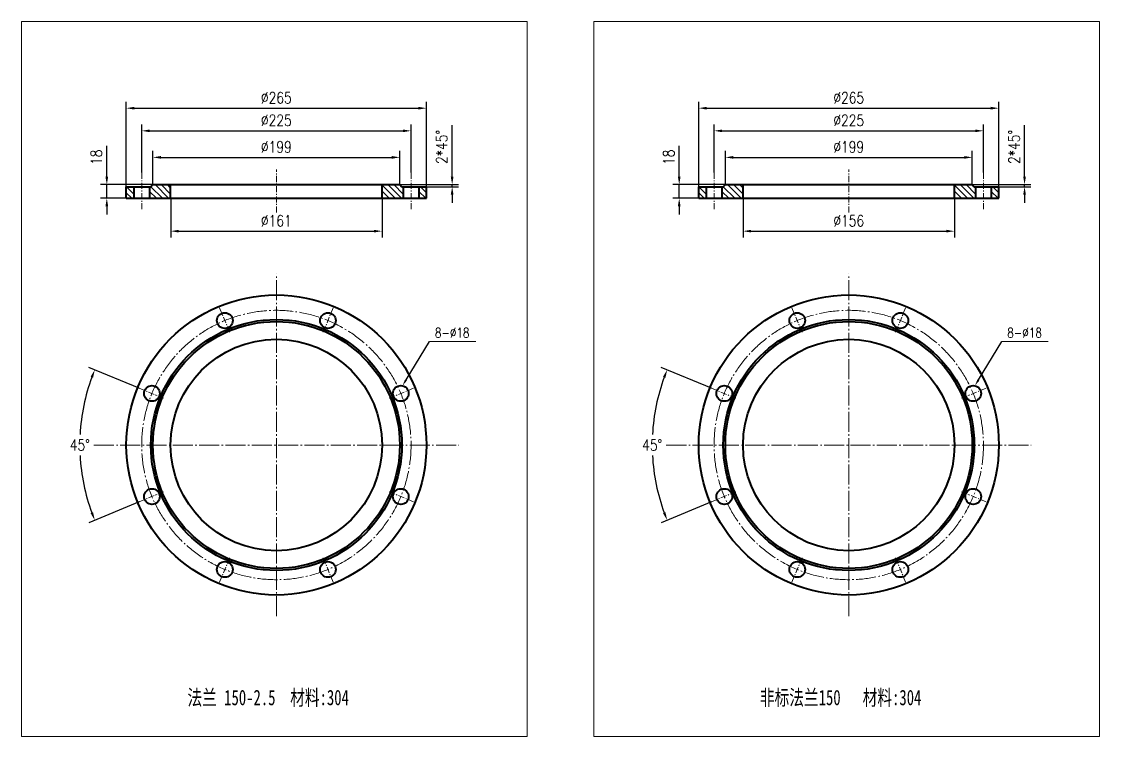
# Model space of a CAD drawing. Extents: x 588 to 14537, y -5563 to 121.
# Drawn here: x 13193 to 14537, y -4383 to -3492 of the extents above; entities that cross this region are included whole.
import ezdxf

# ---------------------------------------------------------------- set-up
doc = ezdxf.new("R2010")
doc.units = 0
doc.header["$LTSCALE"] = 10
doc.header["$PDMODE"] = 1
doc.linetypes.add('ZXX-L', pattern=[3.28, 2.5, -0.3, 0.18, -0.3])
doc.linetypes.add('ZXX-S', pattern=[1.27, 0.75, -0.2, 0.12, -0.2])
doc.layers.get('Defpoints').update_dxf_attribs({"linetype": 'CONTINUOUS'})
doc.layers.add('5剖面线层', color=2, linetype='CONTINUOUS')
doc.layers.add('7标注层', color=4, linetype='CONTINUOUS')
for name, color, linetype, lineweight in [('A 粗实线', 1, 'CONTINUOUS', 40), ('C 文 字', 2, 'CONTINUOUS', 20), ('D 短中心线', 3, 'ZXX-S', 18), ('E 长中心线', 3, 'ZXX-L', 18), ('J 标注尺寸', 2, 'CONTINUOUS', 18)]:
    doc.layers.add(name, color=color, linetype=linetype, lineweight=lineweight)
doc.styles.add('PC_TEXTSTYLE', font='romans.shx', dxfattribs={"width": 0.8, "bigfont": 'hzfs.shx'})
doc.styles.add('TH_GBDIM', font='romans.shx', dxfattribs={"width": 0.8, "bigfont": 'gbcbig.shx'})
doc.styles.add('标题中文', font='SIMFANG.TTF', dxfattribs={"width": 0.7})
doc.dimstyles.new('TH_GBDIM', dxfattribs={"dimscale": 4, "dimtxt": 3.5, "dimasz": 2.5, "dimexe": 2, "dimexo": 0, "dimgap": 1.5, "dimtad": 1, "dimdec": 1, "dimzin": 0, "dimdsep": 46, "dimtxsty": 'TH_GBDIM', "dimcen": 2.5, "dimclrd": 130, "dimclre": 130, "dimclrt": 3, "dimadec": 0, "dimazin": 0, "dimtfac": 0.714286, "dimtdec": 1, "dimtmove": 0, "dimatfit": 3, "dimfxl": 0, "dimtolj": 1, "dimtzin": 0, "dimlwd": -1, "dimlwe": -1, "dimarcsym": 0})

# ---------------------------------------------------------------- blocks, each defined once
blk = doc.blocks.new('*D109')
at = {"layer": '7标注层', "color": 130}
for p, q in [((13379.3, -3712), (13379.3, -3761)), ((13642.8, -3712), (13642.8, -3761)), ((13389.3, -3753), (13632.8, -3753))]:
    blk.add_line(p, q, dxfattribs=at)
for points in [[(13389.3, -3751.3), (13389.3, -3754.6), (13379.3, -3753)], [(13632.8, -3751.3), (13632.8, -3754.6), (13642.8, -3753)]]:
    blk.add_solid(points, dxfattribs=at)
at = {"layer": 'Defpoints', "color": 0}
for p in [(13379.3, -3712), (13642.8, -3712), (13642.8, -3753)]:
    blk.add_point(p, dxfattribs=at)
at = {"layer": '7标注层', "color": 3, "insert": (13511, -3740), "char_height": 14, "attachment_point": 5, "style": 'TH_GBDIM'}
blk.add_mtext('\\A1;%%c161', dxfattribs=at)
blk = doc.blocks.new('*D110')
at = {"layer": '7标注层', "color": 130}
for p, q in [((13340, -3948.7), (13277.3, -3922.7)), ((13340, -4090.3), (13277.3, -4116.3))]:
    blk.add_line(p, q, dxfattribs=at)
for start, end in [(159.8387, 176.9584), (183.0416, 200.1613)]:
    blk.add_arc((13511, -4019.5), 245, start, end, dxfattribs=at)
for points in [[(13279.5, -3934.4), (13282.6, -3935.7), (13284.7, -3925.7)], [(13282.6, -4103.3), (13279.5, -4104.5), (13284.7, -4113.3)]]:
    blk.add_solid(points, dxfattribs=at)
at = {"layer": 'Defpoints', "color": 0}
for p in [(13340, -3948.7), (13371.9, -3961.9), (13268.1, -3987.5), (13371.9, -4077.1), (13340, -4090.3)]:
    blk.add_point(p, dxfattribs=at)
at = {"layer": '7标注层', "color": 3, "insert": (13266, -4019.5), "char_height": 14, "attachment_point": 5, "style": 'TH_GBDIM'}
blk.add_mtext('\\A1;45%%d{}{}', dxfattribs=at)
blk = doc.blocks.new('*D111')
at = {"layer": '7标注层', "color": 130}
for p, q in [((13343.2, -3680), (13343.2, -3619.9)), ((13678.9, -3680), (13678.9, -3619.9)), ((13353.2, -3627.9), (13668.9, -3627.9))]:
    blk.add_line(p, q, dxfattribs=at)
for points in [[(13353.2, -3626.3), (13353.2, -3629.6), (13343.2, -3627.9)], [(13668.9, -3626.3), (13668.9, -3629.6), (13678.9, -3627.9)]]:
    blk.add_solid(points, dxfattribs=at)
at = {"layer": 'Defpoints', "color": 0}
for p in [(13678.9, -3627.9), (13343.2, -3680), (13678.9, -3680)]:
    blk.add_point(p, dxfattribs=at)
at = {"layer": '7标注层', "color": 3, "insert": (13511, -3614.9), "char_height": 14, "attachment_point": 5, "style": 'TH_GBDIM'}
blk.add_mtext('\\A1;%%c225', dxfattribs=at)
blk = doc.blocks.new('*D112')
at = {"layer": '7标注层', "color": 130}
for p, q in [((13324, -3697.6), (13324, -3591.7)), ((13334, -3599.7), (13688, -3599.7)), ((13698, -3697.6), (13698, -3591.7))]:
    blk.add_line(p, q, dxfattribs=at)
for points in [[(13334, -3598), (13334, -3601.4), (13324, -3599.7)], [(13688, -3598), (13688, -3601.4), (13698, -3599.7)]]:
    blk.add_solid(points, dxfattribs=at)
at = {"layer": 'Defpoints', "color": 0}
for p in [(13698, -3599.7), (13324, -3697.6), (13698, -3697.6)]:
    blk.add_point(p, dxfattribs=at)
at = {"layer": '7标注层', "color": 3, "insert": (13511, -3586.7), "char_height": 14, "attachment_point": 5, "style": 'TH_GBDIM'}
blk.add_mtext('\\A1;%%c265', dxfattribs=at)
blk = doc.blocks.new('*D113')
at = {"layer": '7标注层', "color": 130}
for p, q in [((13357.2, -3695), (13357.2, -3653)), ((13664.9, -3695), (13664.9, -3653)), ((13367.2, -3661), (13654.9, -3661))]:
    blk.add_line(p, q, dxfattribs=at)
for points in [[(13367.2, -3659.3), (13367.2, -3662.7), (13357.2, -3661)], [(13654.9, -3659.3), (13654.9, -3662.7), (13664.9, -3661)]]:
    blk.add_solid(points, dxfattribs=at)
at = {"layer": 'Defpoints', "color": 0}
for p in [(13664.9, -3661), (13357.2, -3695), (13664.9, -3695)]:
    blk.add_point(p, dxfattribs=at)
at = {"layer": '7标注层', "color": 3, "insert": (13511, -3648), "char_height": 14, "attachment_point": 5, "style": 'TH_GBDIM'}
blk.add_mtext('\\A1;%%c199', dxfattribs=at)
blk = doc.blocks.new('*D114')
at = {"layer": '7标注层', "color": 130}
for p, q in [((13299.7, -3685), (13299.7, -3646.5)), ((13357.2, -3695), (13291.7, -3695)), ((13299.7, -3712), (13299.7, -3695)), ((13324, -3712), (13291.7, -3712)), ((13299.7, -3722), (13299.7, -3732))]:
    blk.add_line(p, q, dxfattribs=at)
for points in [[(13298, -3685), (13301.4, -3685), (13299.7, -3695)], [(13298, -3722), (13301.4, -3722), (13299.7, -3712)]]:
    blk.add_solid(points, dxfattribs=at)
at = {"layer": 'Defpoints', "color": 0}
for p in [(13299.7, -3695), (13357.2, -3695), (13324, -3712)]:
    blk.add_point(p, dxfattribs=at)
at = {"layer": '7标注层', "color": 3, "insert": (13286.7, -3660.8), "char_height": 14, "attachment_point": 5, "rotation": 90, "style": 'TH_GBDIM'}
blk.add_mtext('\\A1;18', dxfattribs=at)
blk = doc.blocks.new('*D115')
at = {"layer": '7标注层', "color": 130}
for p, q in [((13730.1, -3685), (13730.1, -3620.9)), ((13664.9, -3695), (13738.1, -3695)), ((13698, -3697.6), (13738.1, -3697.6)), ((13730.1, -3697.6), (13730.1, -3695)), ((13730.1, -3707.6), (13730.1, -3717.6))]:
    blk.add_line(p, q, dxfattribs=at)
for points in [[(13728.4, -3685), (13731.8, -3685), (13730.1, -3695)], [(13728.4, -3707.6), (13731.8, -3707.6), (13730.1, -3697.6)]]:
    blk.add_solid(points, dxfattribs=at)
at = {"layer": 'Defpoints', "color": 0}
for p in [(13664.9, -3695), (13698, -3697.6), (13730.1, -3695)]:
    blk.add_point(p, dxfattribs=at)
at = {"layer": '7标注层', "color": 3, "insert": (13717.1, -3648), "char_height": 14, "attachment_point": 5, "rotation": 90, "style": 'TH_GBDIM'}
blk.add_mtext('\\A1;2*45%%d', dxfattribs=at)
blk = doc.blocks.new('*D120')
at = {"layer": '7标注层', "color": 130}
for p, q in [((14070.6, -3695), (14070.6, -3653)), ((14378.3, -3695), (14378.3, -3653)), ((14080.6, -3661), (14368.3, -3661))]:
    blk.add_line(p, q, dxfattribs=at)
for points in [[(14080.6, -3659.3), (14080.6, -3662.7), (14070.6, -3661)], [(14368.3, -3659.3), (14368.3, -3662.7), (14378.3, -3661)]]:
    blk.add_solid(points, dxfattribs=at)
at = {"layer": 'Defpoints', "color": 0}
for p in [(14378.3, -3661), (14070.6, -3695), (14378.3, -3695)]:
    blk.add_point(p, dxfattribs=at)
at = {"layer": '7标注层', "color": 3, "insert": (14224.4, -3648), "char_height": 14, "attachment_point": 5, "style": 'TH_GBDIM'}
blk.add_mtext('\\A1;%%c199', dxfattribs=at)
blk = doc.blocks.new('*D119')
at = {"layer": '7标注层', "color": 130}
for p, q in [((14037.4, -3697.6), (14037.4, -3591.7)), ((14047.4, -3599.7), (14401.4, -3599.7)), ((14411.4, -3697.6), (14411.4, -3591.7))]:
    blk.add_line(p, q, dxfattribs=at)
for points in [[(14047.4, -3598), (14047.4, -3601.4), (14037.4, -3599.7)], [(14401.4, -3598), (14401.4, -3601.4), (14411.4, -3599.7)]]:
    blk.add_solid(points, dxfattribs=at)
at = {"layer": 'Defpoints', "color": 0}
for p in [(14411.4, -3599.7), (14037.4, -3697.6), (14411.4, -3697.6)]:
    blk.add_point(p, dxfattribs=at)
at = {"layer": '7标注层', "color": 3, "insert": (14224.4, -3586.7), "char_height": 14, "attachment_point": 5, "style": 'TH_GBDIM'}
blk.add_mtext('\\A1;%%c265', dxfattribs=at)
blk = doc.blocks.new('*D118')
at = {"layer": '7标注层', "color": 130}
for p, q in [((14056.6, -3680), (14056.6, -3619.9)), ((14392.3, -3680), (14392.3, -3619.9)), ((14066.6, -3627.9), (14382.3, -3627.9))]:
    blk.add_line(p, q, dxfattribs=at)
for points in [[(14066.6, -3626.3), (14066.6, -3629.6), (14056.6, -3627.9)], [(14382.3, -3626.3), (14382.3, -3629.6), (14392.3, -3627.9)]]:
    blk.add_solid(points, dxfattribs=at)
at = {"layer": 'Defpoints', "color": 0}
for p in [(14392.3, -3627.9), (14056.6, -3680), (14392.3, -3680)]:
    blk.add_point(p, dxfattribs=at)
at = {"layer": '7标注层', "color": 3, "insert": (14224.4, -3614.9), "char_height": 14, "attachment_point": 5, "style": 'TH_GBDIM'}
blk.add_mtext('\\A1;%%c225', dxfattribs=at)
blk = doc.blocks.new('*D117')
at = {"layer": '7标注层', "color": 130}
for p, q in [((14053.4, -3948.7), (13990.7, -3922.7)), ((14053.4, -4090.3), (13990.7, -4116.3))]:
    blk.add_line(p, q, dxfattribs=at)
for start, end in [(159.8387, 176.9584), (183.0416, 200.1613)]:
    blk.add_arc((14224.4, -4019.5), 245, start, end, dxfattribs=at)
for points in [[(13992.9, -3934.4), (13996, -3935.7), (13998.1, -3925.7)], [(13996, -4103.3), (13992.9, -4104.5), (13998.1, -4113.3)]]:
    blk.add_solid(points, dxfattribs=at)
at = {"layer": 'Defpoints', "color": 0}
for p in [(14053.4, -3948.7), (14085.3, -3961.9), (13981.5, -3987.5), (14085.3, -4077.1), (14053.4, -4090.3)]:
    blk.add_point(p, dxfattribs=at)
at = {"layer": '7标注层', "color": 3, "insert": (13979.4, -4019.5), "char_height": 14, "attachment_point": 5, "style": 'TH_GBDIM'}
blk.add_mtext('\\A1;45%%d{}{}', dxfattribs=at)
blk = doc.blocks.new('*D121')
at = {"layer": '7标注层', "color": 130}
for p, q in [((14013.1, -3685), (14013.1, -3646.5)), ((14070.6, -3695), (14005.1, -3695)), ((14013.1, -3712), (14013.1, -3695)), ((14037.4, -3712), (14005.1, -3712)), ((14013.1, -3722), (14013.1, -3732))]:
    blk.add_line(p, q, dxfattribs=at)
for points in [[(14011.4, -3685), (14014.8, -3685), (14013.1, -3695)], [(14011.4, -3722), (14014.8, -3722), (14013.1, -3712)]]:
    blk.add_solid(points, dxfattribs=at)
at = {"layer": 'Defpoints', "color": 0}
for p in [(14013.1, -3695), (14070.6, -3695), (14037.4, -3712)]:
    blk.add_point(p, dxfattribs=at)
at = {"layer": '7标注层', "color": 3, "insert": (14000.1, -3660.8), "char_height": 14, "attachment_point": 5, "rotation": 90, "style": 'TH_GBDIM'}
blk.add_mtext('\\A1;18', dxfattribs=at)
blk = doc.blocks.new('*D122')
at = {"layer": '7标注层', "color": 130}
for p, q in [((14443.5, -3685), (14443.5, -3620.9)), ((14378.3, -3695), (14451.5, -3695)), ((14411.4, -3697.6), (14451.5, -3697.6)), ((14443.5, -3697.6), (14443.5, -3695)), ((14443.5, -3707.6), (14443.5, -3717.6))]:
    blk.add_line(p, q, dxfattribs=at)
for points in [[(14441.8, -3685), (14445.2, -3685), (14443.5, -3695)], [(14441.8, -3707.6), (14445.2, -3707.6), (14443.5, -3697.6)]]:
    blk.add_solid(points, dxfattribs=at)
at = {"layer": 'Defpoints', "color": 0}
for p in [(14378.3, -3695), (14411.4, -3697.6), (14443.5, -3695)]:
    blk.add_point(p, dxfattribs=at)
at = {"layer": '7标注层', "color": 3, "insert": (14430.5, -3648), "char_height": 14, "attachment_point": 5, "rotation": 90, "style": 'TH_GBDIM'}
blk.add_mtext('\\A1;2*45%%d', dxfattribs=at)
blk = doc.blocks.new('*D116')
at = {"layer": '7标注层', "color": 130}
for p, q in [((14092.7, -3712), (14092.7, -3761)), ((14356.2, -3712), (14356.2, -3761)), ((14102.7, -3753), (14346.2, -3753))]:
    blk.add_line(p, q, dxfattribs=at)
for points in [[(14102.7, -3751.3), (14102.7, -3754.6), (14092.7, -3753)], [(14346.2, -3751.3), (14346.2, -3754.6), (14356.2, -3753)]]:
    blk.add_solid(points, dxfattribs=at)
at = {"layer": 'Defpoints', "color": 0}
for p in [(14092.7, -3712), (14356.2, -3712), (14356.2, -3753)]:
    blk.add_point(p, dxfattribs=at)
at = {"layer": '7标注层', "color": 3, "insert": (14224.4, -3740), "char_height": 14, "attachment_point": 5, "style": 'TH_GBDIM'}
blk.add_mtext('\\A1;%%c156', dxfattribs=at)

msp = doc.modelspace()

# ---------------------------------------------------------------- hatches: boundary and pattern name
at = {"layer": '5剖面线层'}
h = msp.add_hatch(dxfattribs=at)
h.set_pattern_fill('ANSI31', color=256, scale=1.7, style=0)
h.set_pattern_definition([(315, (8510.5836, -3341.8083), (-3.816609, -3.816609), [])])
h.paths.add_polyline_path([(13333.38, -3697.57), (13324.03, -3697.57), (13324.03, -3712.02), (13333.38, -3712.02)])
h.paths.add_polyline_path([(13357.18, -3695.02), (13354.63, -3697.57), (13352.93, -3697.57), (13352.93, -3712.02), (13379.28, -3712.02), (13379.28, -3695.02)])
h.paths.add_polyline_path([(13642.78, -3695.02), (13642.78, -3712.02), (13669.13, -3712.02), (13669.13, -3697.57), (13667.43, -3697.57), (13664.88, -3695.02)])
h.paths.add_polyline_path([(13688.68, -3712.02), (13698.03, -3712.02), (13698.03, -3697.57), (13688.68, -3697.57)])
h = msp.add_hatch(dxfattribs=at)
h.set_pattern_fill('ANSI31', color=256, scale=1.7, style=0)
h.set_pattern_definition([(315, (9223.9766, -3341.8083), (-3.816609, -3.816609), [])])
h.paths.add_polyline_path([(14046.78, -3697.57), (14037.43, -3697.57), (14037.43, -3712.02), (14046.78, -3712.02)])
h.paths.add_polyline_path([(14070.58, -3695.02), (14068.03, -3697.57), (14066.33, -3697.57), (14066.33, -3712.02), (14092.68, -3712.02), (14092.68, -3695.02)])
h.paths.add_polyline_path([(14356.18, -3695.02), (14356.18, -3712.02), (14382.53, -3712.02), (14382.53, -3697.57), (14380.83, -3697.57), (14378.28, -3695.02)])
h.paths.add_polyline_path([(14402.08, -3712.02), (14411.43, -3712.02), (14411.43, -3697.57), (14402.08, -3697.57)])

# ---------------------------------------------------------------- linework, layer by layer
at = {"layer": '7标注层'}
for points in [[(13672.59, -3938.43), (13701.7, -3890.6)], [(14385.98, -3938.43), (14415.09, -3890.6)]]:
    msp.add_lwpolyline(points, dxfattribs=at)
for points in [[(13673.8, -3939.17), (13668.17, -3945.69), (13671.38, -3937.7)], [(14387.19, -3939.17), (14381.56, -3945.69), (14384.77, -3937.7)]]:
    msp.add_solid(points, dxfattribs=at)
at = {"layer": 'A 粗实线'}
for p, q in [((13324.03, -3697.57), (13354.63, -3697.57)), ((13324.03, -3712.02), (13324.03, -3697.57)), ((13333.38, -3697.57), (13333.38, -3712.02)), ((13352.93, -3697.57), (13352.93, -3712.02)), ((13357.18, -3695.02), (13354.63, -3697.57)), ((13357.18, -3695.02), (13664.88, -3695.02)), ((13379.28, -3712.02), (13379.28, -3695.02)), ((13642.78, -3712.02), (13642.78, -3695.02)), ((13664.88, -3695.02), (13667.43, -3697.57)), ((13667.43, -3697.57), (13698.03, -3697.57)), ((13669.13, -3697.57), (13669.13, -3712.02)), ((13688.68, -3697.57), (13688.68, -3712.02)), ((13698.03, -3712.02), (13698.03, -3697.57)), ((14037.43, -3712.02), (14037.43, -3697.57)), ((14037.43, -3697.57), (14068.03, -3697.57)), ((14046.78, -3697.57), (14046.78, -3712.02)), ((14066.33, -3697.57), (14066.33, -3712.02)), ((14070.58, -3695.02), (14068.03, -3697.57)), ((14070.58, -3695.02), (14378.28, -3695.02)), ((14092.68, -3712.02), (14092.68, -3695.02)), ((14356.18, -3712.02), (14356.18, -3695.02)), ((14378.28, -3695.02), (14380.83, -3697.57)), ((14380.83, -3697.57), (14411.43, -3697.57)), ((14382.53, -3697.57), (14382.53, -3712.02)), ((14402.08, -3697.57), (14402.08, -3712.02)), ((14411.43, -3712.02), (14411.43, -3697.57)), ((13324.03, -3712.02), (13698.03, -3712.02)), ((14037.43, -3712.02), (14411.43, -3712.02))]:
    msp.add_line(p, q, dxfattribs=at)
for centre, radius in [((13511.03, -4019.5), 187), ((14224.43, -4019.5), 187), ((13446.79, -3864.4), 9.78), ((13575.28, -3864.4), 9.78), ((14160.18, -3864.4), 9.78), ((14288.67, -3864.4), 9.78), ((13511.03, -4019.5), 156.4), ((13511.03, -4019.5), 153.85), ((14224.43, -4019.5), 156.4), ((14224.43, -4019.5), 153.85), ((13511.03, -4019.5), 131.75), ((14224.43, -4019.5), 131.75), ((13355.94, -3955.25), 9.78), ((13666.13, -3955.25), 9.78), ((14069.33, -3955.25), 9.78), ((14379.52, -3955.25), 9.78), ((13355.94, -4083.74), 9.78), ((13666.13, -4083.74), 9.78), ((14069.33, -4083.74), 9.78), ((14379.52, -4083.74), 9.78), ((13446.79, -4174.59), 9.78), ((13575.28, -4174.59), 9.78), ((14160.18, -4174.59), 9.78), ((14288.67, -4174.59), 9.78)]:
    msp.add_circle(centre, radius, dxfattribs=at)
at = {"layer": 'C 文 字', "color": 4}
for p, q in [((13701.7, -3890.6), (13759.71, -3890.6)), ((14415.09, -3890.6), (14473.1, -3890.6))]:
    msp.add_line(p, q, dxfattribs=at)
at = {"layer": 'C 文 字'}
for points in [[(13193.45, -4382.73), (13823.45, -4382.73), (13823.45, -3491.73), (13193.45, -3491.73)], [(13906.84, -4382.73), (14536.84, -4382.73), (14536.84, -3491.73), (13906.84, -3491.73)]]:
    msp.add_lwpolyline(points, close=True, dxfattribs=at)
at = {"layer": 'D 短中心线'}
for p, q in [((13343.16, -3725.74), (13343.16, -3680.02)), ((13511.03, -3729.8), (13511.03, -3675.93)), ((13678.91, -3725.74), (13678.91, -3680.02)), ((14056.55, -3725.74), (14056.55, -3680.02)), ((14224.43, -3729.8), (14224.43, -3675.93)), ((14392.3, -3725.74), (14392.3, -3680.02)), ((13440.19, -3848.47), (13453.39, -3880.33)), ((13581.88, -3848.47), (13568.68, -3880.33)), ((14153.59, -3848.47), (14166.78, -3880.33)), ((14295.27, -3848.47), (14282.07, -3880.33)), ((13340.01, -3948.65), (13371.87, -3961.85)), ((13682.06, -3948.65), (13650.2, -3961.85)), ((14053.4, -3948.65), (14085.26, -3961.85)), ((14395.46, -3948.65), (14363.59, -3961.85)), ((13340.01, -4090.34), (13371.87, -4077.14)), ((13682.06, -4090.34), (13650.2, -4077.14)), ((14053.4, -4090.34), (14085.26, -4077.14)), ((14395.46, -4090.34), (14363.59, -4077.14)), ((13440.19, -4190.52), (13453.39, -4158.66)), ((13581.88, -4190.52), (13568.68, -4158.66)), ((14153.59, -4190.52), (14166.78, -4158.66)), ((14295.27, -4190.52), (14282.07, -4158.66))]:
    msp.add_line(p, q, dxfattribs=at)
at = {"layer": 'E 长中心线'}
for p, q in [((13511.03, -4232.7), (13511.03, -3806.29)), ((14224.43, -4232.7), (14224.43, -3806.29)), ((13283.61, -4019.5), (13738.46, -4019.5)), ((13997, -4019.5), (14451.86, -4019.5))]:
    msp.add_line(p, q, dxfattribs=at)
for centre in [(13511.03, -4019.5), (14224.43, -4019.5)]:
    msp.add_circle(centre, 167.88, dxfattribs=at)

# ---------------------------------------------------------------- texts
at = {"layer": 'C 文 字', "color": 3, "style": 'PC_TEXTSTYLE', "width": 0.8}
for p in [(13708.5, -3885.5), (14421.89, -3885.5)]:
    msp.add_text('8-%%C18', height=11.9, dxfattribs=at).set_placement(p)
at = {"layer": 'J 标注尺寸', "style": '标题中文', "width": 0.7}
for s, p in [('法兰 150-2.5  材料:304', (13400.19, -4343.78)), ('非标法兰150   材料:304', (14113.58, -4343.78))]:
    msp.add_text(s, height=19.1923, dxfattribs=at).set_placement(p)

# ---------------------------------------------------------------- dimensions: what is measured, and where the dimension line sits
at = {"layer": '7标注层'}
for base, p1, p2, text, picture, middle in [((13698.03, -3599.69), (13324.03, -3697.57), (13698.03, -3697.57), '%%c265', '*D112', (13511.03, -3586.69)), ((14411.43, -3599.69), (14037.43, -3697.57), (14411.43, -3697.57), '%%c265', '*D119', (14224.43, -3586.69)), ((13678.91, -3627.94), (13343.16, -3680.02), (13678.91, -3680.02), '%%c225', '*D111', (13511.03, -3614.94)), ((14392.3, -3627.94), (14056.55, -3680.02), (14392.3, -3680.02), '%%c225', '*D118', (14224.43, -3614.94)), ((13664.88, -3661.01), (13357.18, -3695.02), (13664.88, -3695.02), '%%c199', '*D113', (13511.03, -3648.01)), ((14378.28, -3661.01), (14070.58, -3695.02), (14378.28, -3695.02), '%%c199', '*D120', (14224.43, -3648.01)), ((13642.78, -3752.97), (13379.28, -3712.02), (13642.78, -3712.02), '%%c161', '*D109', (13511.03, -3739.97)), ((14356.18, -3752.97), (14092.68, -3712.02), (14356.18, -3712.02), '%%c156', '*D116', (14224.43, -3739.97))]:
    dim = msp.add_linear_dim(base=base, p1=p1, p2=p2, text=text, dimstyle='TH_GBDIM', override={"dimgap": 1.5, "dimtad": 1, "dimjust": 0, "dimse1": 0, "dimse2": 0, "dimsd1": 0, "dimsd2": 0, "dimclrt": 3, "dimtvp": 0}, dxfattribs=at)
    dim.commit()
    dim.dimension.update_dxf_attribs({"geometry": picture, "text_midpoint": middle})
for base, p1, p2, text, picture, middle in [((13730.1, -3695.02), (13698.03, -3697.57), (13664.88, -3695.02), '2*45%%d', '*D115', (13717.1, -3647.96)), ((14443.49, -3695.02), (14411.43, -3697.57), (14378.28, -3695.02), '2*45%%d', '*D122', (14430.49, -3647.96)), ((13299.71, -3695.02), (13324.03, -3712.02), (13357.18, -3695.02), '18', '*D114', (13286.71, -3660.76)), ((14013.1, -3695.02), (14037.43, -3712.02), (14070.58, -3695.02), '18', '*D121', (14000.1, -3660.76))]:
    dim = msp.add_linear_dim(base=base, p1=p1, p2=p2, angle=90, text=text, dimstyle='TH_GBDIM', override={"dimgap": 1.5, "dimtad": 1, "dimjust": 0, "dimse1": 0, "dimse2": 0, "dimsd1": 0, "dimsd2": 0, "dimclrt": 3, "dimtvp": 0}, dxfattribs=at)
    dim.commit()
    dim.dimension.update_dxf_attribs({"geometry": picture, "text_midpoint": middle})
for base, line1, line2, picture, middle in [((13268.13, -3987.52), ((13340.01, -3948.65), (13371.87, -3961.85)), ((13340.01, -4090.34), (13371.87, -4077.14)), '*D110', (13266.03, -4019.5)), ((13981.52, -3987.52), ((14053.4, -3948.65), (14085.26, -3961.85)), ((14053.4, -4090.34), (14085.26, -4077.14)), '*D117', (13979.43, -4019.5))]:
    dim = msp.add_angular_dim_2l(base=base, line1=line1, line2=line2, text='45%%d{}{}', dimstyle='TH_GBDIM', override={"dimtad": 0, "dimtih": 1, "dimtoh": 1, "dimclrt": 3}, dxfattribs=at)
    dim.commit()
    dim.dimension.update_dxf_attribs({"geometry": picture, "text_midpoint": middle})

doc.saveas('drawing.dxf')
